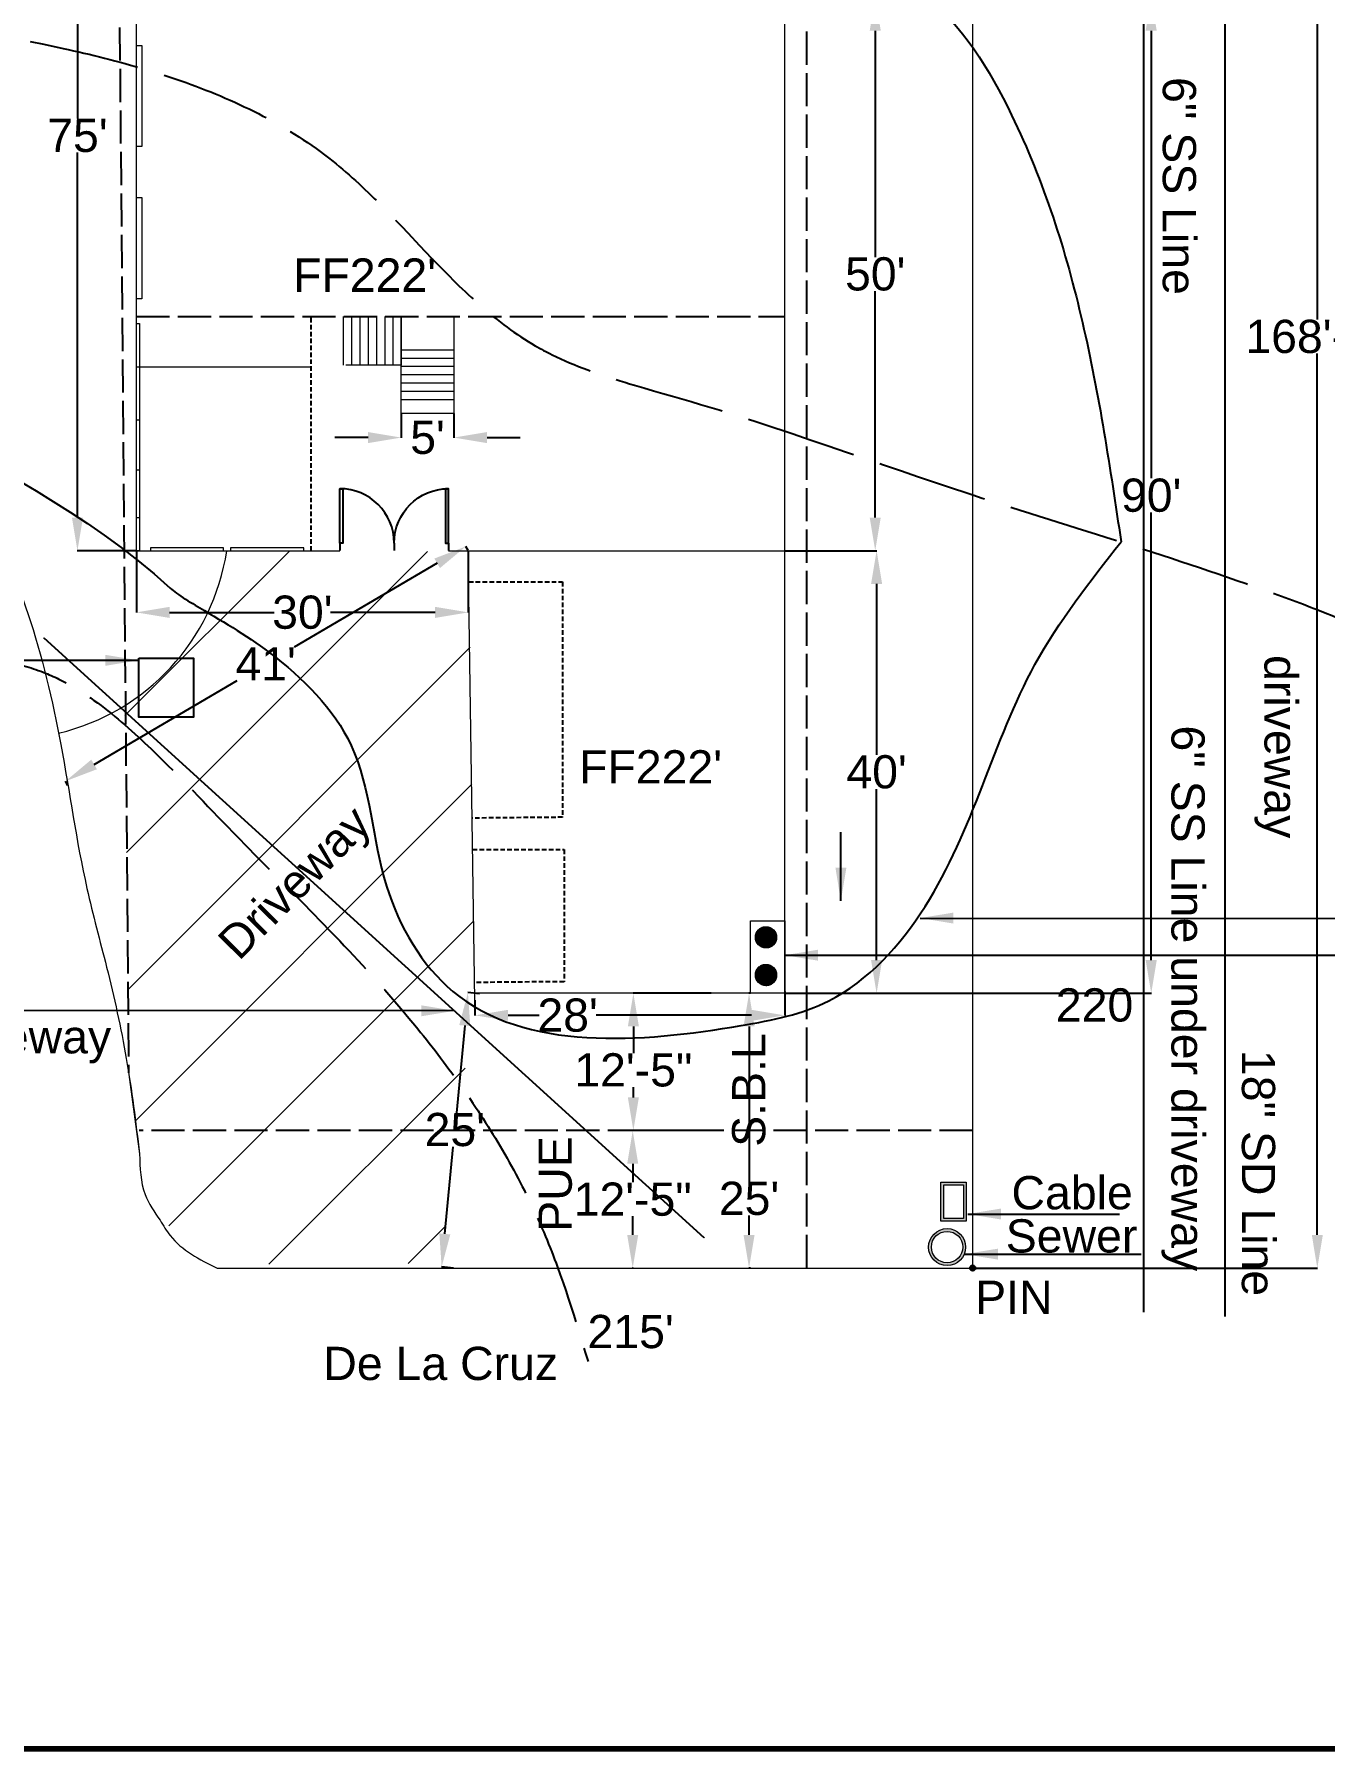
# Model space of a CAD drawing. Header units: inches. Extents: x 24644 to 29599, y 4928 to 7841.
# Drawn here: x 25774 to 27173, y 4928 to 6790 of the extents above; entities that cross this region are included whole.
import ezdxf

# ---------------------------------------------------------------- set-up
doc = ezdxf.new("R2010")
doc.units = ezdxf.units.IN
doc.header["$LTSCALE"] = 10
doc.header["$MEASUREMENT"] = 0
doc.linetypes.add('ACAD_ISO02W100', pattern=[15, 12, -3])
doc.linetypes.add('DASHED', pattern=[0.75, 0.5, -0.25])
doc.layers.get('Defpoints').update_dxf_attribs({"linetype": 'ACAD_ISO02W100'})
doc.layers.add('Boundary', color=12, linetype='Continuous', lineweight=0)
for name, color, linetype in [('Dimension', 6, 'Continuous'), ('Existing contour', 30, 'Continuous'), ('New contour', 80, 'Continuous'), ('pins', 7, 'Continuous'), ('SD LINE', 4, 'Continuous'), ('TEXT', 7, 'Continuous')]:
    doc.layers.add(name, color=color, linetype=linetype)
doc.styles.get("Standard").update_dxf_attribs({"font": 'arial.ttf'})
doc.dimstyles.get("Standard").update_dxf_attribs({"dimtxt": 36, "dimasz": 36, "dimexe": 0.18, "dimexo": 0.0625, "dimgap": 0.09, "dimtad": 0, "dimtih": 1, "dimtoh": 1, "dimdec": 0, "dimzin": 0, "dimdsep": 46, "dimlunit": 3, "dimtxsty": 'Standard', "dimcen": 0.09, "dimadec": 0, "dimazin": 0, "dimtfac": 1, "dimtdec": 0, "dimtofl": 0, "dimtmove": 0, "dimatfit": 3, "dimfxl": 1, "dimtolj": 1, "dimtzin": 0, "dimarcsym": 0})

# ---------------------------------------------------------------- blocks, each defined once
blk = doc.blocks.new('*U30')
for p, q in [((0, 0), (0, -100)), ((750, 0), (750, -100))]:
    blk.add_line(p, q)
blk.add_lwpolyline([(0, 0), (0, 750), (43.75, 750), (43.75, 0)], close=True)
blk.add_arc((0, 0), 750, 0, 90)
blk = doc.blocks.new('*D53')
at = {"layer": 'Defpoints', "color": 0, "transparency": 16777216}
for p in [(26171.7, 6378.9), (26228.8, 6378.9), (26228.8, 6352.8)]:
    blk.add_point(p, dxfattribs=at)
at = {"layer": 'TEXT', "color": 0, "lineweight": -2, "transparency": 16777216}
for p, q in [((26171.7, 6378.8), (26171.7, 6352.7)), ((26228.8, 6378.8), (26228.8, 6352.7)), ((26135.7, 6352.8), (26099.7, 6352.8)), ((26264.8, 6352.8), (26300.8, 6352.8))]:
    blk.add_line(p, q, dxfattribs=at)
at = {"layer": 'TEXT', "color": 0, "transparency": 16777216}
for points in [[(26135.7, 6358.8), (26135.7, 6346.8), (26171.7, 6352.8)], [(26264.8, 6358.8), (26264.8, 6346.8), (26228.8, 6352.8)]]:
    blk.add_solid(points, dxfattribs=at)
at = {"layer": 'TEXT', "color": 0, "transparency": 16777216, "insert": (26200.2, 6352.8), "char_height": 36, "attachment_point": 5}
blk.add_mtext("\\A1;5'", dxfattribs=at)
blk = doc.blocks.new('*D55')
at = {"layer": 'Defpoints', "color": 0, "transparency": 16777216}
for p in [(26241.7, 6234.7), (26244.4, 6230.1), (25810.1, 5975.5)]:
    blk.add_point(p, dxfattribs=at)
at = {"layer": 'TEXT', "color": 0, "lineweight": -2, "transparency": 16777216}
for p, q in [((26244.4, 6230.2), (26241.6, 6234.8)), ((26210.6, 6216.5), (26055.5, 6125.6)), ((25838.5, 5998.3), (25993.6, 6089.2)), ((25810, 5975.6), (25807.3, 5980.3))]:
    blk.add_line(p, q, dxfattribs=at)
at = {"layer": 'TEXT', "color": 0, "transparency": 16777216}
for points in [[(26207.6, 6221.6), (26213.7, 6211.3), (26241.7, 6234.7)], [(25835.4, 6003.5), (25841.5, 5993.1), (25807.4, 5980.1)]]:
    blk.add_solid(points, dxfattribs=at)
at = {"layer": 'TEXT', "color": 0, "transparency": 16777216, "insert": (26024.6, 6107.4), "char_height": 36, "attachment_point": 5}
blk.add_mtext("\\A1;41'", dxfattribs=at)
blk = doc.blocks.new('*D68')
at = {"layer": 'Defpoints', "color": 0, "transparency": 16777216}
for p in [(26587.7, 6830.1), (26985.3, 6830.1), (26587.7, 5750.1)]:
    blk.add_point(p, dxfattribs=at)
at = {"layer": 'TEXT', "color": 0, "lineweight": -2, "transparency": 16777216}
for p, q in [((26587.8, 6830.1), (26985.5, 6830.1)), ((26985.3, 6794.1), (26985.3, 6308.6)), ((26985.3, 5786.1), (26985.3, 6271.6)), ((26587.8, 5750.1), (26985.5, 5750.1))]:
    blk.add_line(p, q, dxfattribs=at)
at = {"layer": 'TEXT', "color": 0, "transparency": 16777216}
for points in [[(26979.3, 6794.1), (26991.3, 6794.1), (26985.3, 6830.1)], [(26979.3, 5786.1), (26991.3, 5786.1), (26985.3, 5750.1)]]:
    blk.add_solid(points, dxfattribs=at)
at = {"layer": 'TEXT', "color": 0, "transparency": 16777216, "insert": (26985.3, 6290.1), "char_height": 36, "attachment_point": 5}
blk.add_mtext("\\A1;90'", dxfattribs=at)
blk = doc.blocks.new('*D69')
at = {"layer": 'Defpoints', "color": 0, "transparency": 16777216}
for p in [(25820.4, 7130.6), (25884.4, 7130.6), (25884.4, 6230.1)]:
    blk.add_point(p, dxfattribs=at)
at = {"layer": 'TEXT', "color": 0, "lineweight": -2, "transparency": 16777216}
for p, q in [((25884.3, 7130.6), (25820.2, 7130.6)), ((25820.4, 7094.6), (25820.4, 6698.7)), ((25820.4, 6266.1), (25820.4, 6661.9)), ((25884.3, 6230.1), (25820.2, 6230.1))]:
    blk.add_line(p, q, dxfattribs=at)
at = {"layer": 'TEXT', "color": 0, "transparency": 16777216}
for points in [[(25814.4, 7094.6), (25826.4, 7094.6), (25820.4, 7130.6)], [(25814.4, 6266.1), (25826.4, 6266.1), (25820.4, 6230.1)]]:
    blk.add_solid(points, dxfattribs=at)
at = {"layer": 'TEXT', "color": 0, "transparency": 16777216, "insert": (25820.4, 6680.3), "char_height": 36, "attachment_point": 5}
blk.add_mtext("\\A1;75'", dxfattribs=at)
blk = doc.blocks.new('*D70')
at = {"layer": 'Defpoints', "color": 0, "transparency": 16777216}
for p in [(26587.7, 6230.1), (26587.7, 5750.1), (26687.4, 5750.1)]:
    blk.add_point(p, dxfattribs=at)
at = {"layer": 'TEXT', "color": 0, "lineweight": -2, "transparency": 16777216}
for p, q in [((26587.8, 6230.1), (26687.6, 6230.1)), ((26687.4, 6194.1), (26687.4, 6008.6)), ((26687.4, 5786.1), (26687.4, 5971.6)), ((26587.8, 5750.1), (26687.6, 5750.1))]:
    blk.add_line(p, q, dxfattribs=at)
at = {"layer": 'TEXT', "color": 0, "transparency": 16777216}
for points in [[(26681.4, 6194.1), (26693.4, 6194.1), (26687.4, 6230.1)], [(26681.4, 5786.1), (26693.4, 5786.1), (26687.4, 5750.1)]]:
    blk.add_solid(points, dxfattribs=at)
at = {"layer": 'TEXT', "color": 0, "transparency": 16777216, "insert": (26687.4, 5990.1), "char_height": 36, "attachment_point": 5}
blk.add_mtext("\\A1;40'", dxfattribs=at)
blk = doc.blocks.new('*D73')
at = {"layer": 'Defpoints', "color": 0, "transparency": 16777216}
for p in [(26251.6, 5742.5), (26587.7, 5752.1), (26251.6, 5726.2)]:
    blk.add_point(p, dxfattribs=at)
at = {"layer": 'TEXT', "color": 0, "lineweight": -2, "transparency": 16777216}
for p, q in [((26251.6, 5742.5), (26251.6, 5726)), ((26587.7, 5752), (26587.7, 5726)), ((26287.6, 5726.2), (26321.2, 5726.2)), ((26551.7, 5726.2), (26383.1, 5726.2))]:
    blk.add_line(p, q, dxfattribs=at)
at = {"layer": 'TEXT', "color": 0, "transparency": 16777216}
for points in [[(26287.6, 5732.2), (26287.6, 5720.2), (26251.6, 5726.2)], [(26551.7, 5732.2), (26551.7, 5720.2), (26587.7, 5726.2)]]:
    blk.add_solid(points, dxfattribs=at)
at = {"layer": 'TEXT', "color": 0, "transparency": 16777216, "insert": (26352.2, 5726.2), "char_height": 36, "attachment_point": 5}
blk.add_mtext("\\A1;28'", dxfattribs=at)
blk = doc.blocks.new('*D74')
at = {"layer": 'Defpoints', "color": 0, "transparency": 16777216}
for p in [(25884.4, 6230.1), (26244.4, 6230.1), (26244.4, 6163.2)]:
    blk.add_point(p, dxfattribs=at)
at = {"layer": 'TEXT', "color": 0, "lineweight": -2, "transparency": 16777216}
for p, q in [((25884.4, 6230), (25884.4, 6163)), ((26244.4, 6230), (26244.4, 6163)), ((25920.4, 6163.2), (26033.8, 6163.2)), ((26208.4, 6163.2), (26095, 6163.2))]:
    blk.add_line(p, q, dxfattribs=at)
at = {"layer": 'TEXT', "color": 0, "transparency": 16777216}
for points in [[(25920.4, 6169.2), (25920.4, 6157.2), (25884.4, 6163.2)], [(26208.4, 6169.2), (26208.4, 6157.2), (26244.4, 6163.2)]]:
    blk.add_solid(points, dxfattribs=at)
at = {"layer": 'TEXT', "color": 0, "transparency": 16777216, "insert": (26064.4, 6163.2), "char_height": 36, "attachment_point": 5}
blk.add_mtext("\\A1;30'", dxfattribs=at)
blk = doc.blocks.new('*D84')
at = {"layer": 'Defpoints', "color": 0, "transparency": 16777216}
for p in [(26587.7, 6830.1), (26685.9, 6830.1), (26587.7, 6230.1)]:
    blk.add_point(p, dxfattribs=at)
at = {"layer": 'TEXT', "color": 0, "lineweight": -2, "transparency": 16777216}
for p, q in [((26587.8, 6830.1), (26686.1, 6830.1)), ((26685.9, 6794.1), (26685.9, 6548.6)), ((26685.9, 6266.1), (26685.9, 6511.6)), ((26587.8, 6230.1), (26686.1, 6230.1))]:
    blk.add_line(p, q, dxfattribs=at)
at = {"layer": 'TEXT', "color": 0, "transparency": 16777216}
for points in [[(26679.9, 6794.1), (26691.9, 6794.1), (26685.9, 6830.1)], [(26679.9, 6266.1), (26691.9, 6266.1), (26685.9, 6230.1)]]:
    blk.add_solid(points, dxfattribs=at)
at = {"layer": 'TEXT', "color": 0, "transparency": 16777216, "insert": (26685.9, 6530.1), "char_height": 36, "attachment_point": 5}
blk.add_mtext("\\A1;50'", dxfattribs=at)
blk = doc.blocks.new('*D85')
at = {"layer": 'Defpoints', "color": 0, "transparency": 16777216}
for p in [(26507.9, 5750.1), (26423.5, 5601.2), (26507.9, 5601.2)]:
    blk.add_point(p, dxfattribs=at)
at = {"layer": 'TEXT', "color": 0, "lineweight": -2, "transparency": 16777216}
for p, q in [((26507.8, 5750.1), (26423.3, 5750.1)), ((26423.5, 5714.1), (26423.5, 5685.3)), ((26423.5, 5637.2), (26423.5, 5648.3)), ((26507.8, 5601.2), (26423.3, 5601.2))]:
    blk.add_line(p, q, dxfattribs=at)
at = {"layer": 'TEXT', "color": 0, "transparency": 16777216}
for points in [[(26417.5, 5714.1), (26429.5, 5714.1), (26423.5, 5750.1)], [(26417.5, 5637.2), (26429.5, 5637.2), (26423.5, 5601.2)]]:
    blk.add_solid(points, dxfattribs=at)
at = {"layer": 'TEXT', "color": 0, "transparency": 16777216, "insert": (26423.5, 5666.8), "char_height": 36, "attachment_point": 5}
blk.add_mtext('\\A1;12\'-5"', dxfattribs=at)
blk = doc.blocks.new('*D90')
at = {"layer": 'Defpoints', "color": 0, "transparency": 16777216}
for p in [(26791.7, 7472.6), (26791.7, 5452.1), (27165.5, 5452.1)]:
    blk.add_point(p, dxfattribs=at)
at = {"layer": 'TEXT', "color": 0, "lineweight": -2, "transparency": 16777216}
for p, q in [((26791.8, 7472.6), (27165.7, 7472.6)), ((27165.5, 7436.6), (27165.5, 6480.8)), ((27165.5, 5488.1), (27165.5, 6443.9)), ((26791.8, 5452.1), (27165.7, 5452.1))]:
    blk.add_line(p, q, dxfattribs=at)
at = {"layer": 'TEXT', "color": 0, "transparency": 16777216}
for points in [[(27159.5, 7436.6), (27171.5, 7436.6), (27165.5, 7472.6)], [(27159.5, 5488.1), (27171.5, 5488.1), (27165.5, 5452.1)]]:
    blk.add_solid(points, dxfattribs=at)
at = {"layer": 'TEXT', "color": 0, "transparency": 16777216, "insert": (27165.5, 6462.3), "char_height": 36, "attachment_point": 5}
blk.add_mtext('\\A1;168\'-4"', dxfattribs=at)
blk = doc.blocks.new('*D93')
at = {"layer": 'Defpoints', "color": 0, "transparency": 16777216}
for p in [(26244, 5750.9), (26256.8, 5749.6), (26228.3, 5452.1)]:
    blk.add_point(p, dxfattribs=at)
at = {"layer": 'TEXT', "color": 0, "lineweight": -2, "transparency": 16777216}
for p, q in [((26256.7, 5749.6), (26243.8, 5750.9)), ((26240.6, 5715), (26231.5, 5620.6)), ((26218.9, 5489.2), (26228, 5583.6)), ((26228.2, 5452.1), (26215.3, 5453.3))]:
    blk.add_line(p, q, dxfattribs=at)
at = {"layer": 'TEXT', "color": 0, "transparency": 16777216}
for points in [[(26234.6, 5715.6), (26246.6, 5714.5), (26244, 5750.9)], [(26213, 5489.7), (26224.9, 5488.6), (26215.5, 5453.3)]]:
    blk.add_solid(points, dxfattribs=at)
at = {"layer": 'TEXT', "color": 0, "transparency": 16777216, "insert": (26229.8, 5602.1), "char_height": 36, "attachment_point": 5}
blk.add_mtext("\\A1;25'", dxfattribs=at)
blk = doc.blocks.new('*D95')
at = {"layer": 'Defpoints', "color": 0, "transparency": 16777216}
for p in [(26423.5, 5601.2), (26422.8, 5452.1), (26423.5, 5452.1)]:
    blk.add_point(p, dxfattribs=at)
at = {"layer": 'TEXT', "color": 0, "lineweight": -2, "transparency": 16777216}
for p, q in [((26423.4, 5601.2), (26422.7, 5601.2)), ((26422.8, 5565.2), (26422.8, 5545.1)), ((26422.8, 5488.1), (26422.8, 5508.2)), ((26423.4, 5452.1), (26422.7, 5452.1))]:
    blk.add_line(p, q, dxfattribs=at)
at = {"layer": 'TEXT', "color": 0, "transparency": 16777216}
for points in [[(26416.8, 5565.2), (26428.8, 5565.2), (26422.8, 5601.2)], [(26416.8, 5488.1), (26428.8, 5488.1), (26422.8, 5452.1)]]:
    blk.add_solid(points, dxfattribs=at)
at = {"layer": 'TEXT', "color": 0, "transparency": 16777216, "insert": (26422.8, 5526.6), "char_height": 36, "attachment_point": 5}
blk.add_mtext('\\A1;12\'-5"', dxfattribs=at)
blk = doc.blocks.new('*D96')
at = {"layer": 'Defpoints', "color": 0, "transparency": 16777216}
for p in [(26550.6, 5750.1), (26549, 5452.1), (26550.6, 5452.1)]:
    blk.add_point(p, dxfattribs=at)
at = {"layer": 'TEXT', "color": 0, "lineweight": -2, "transparency": 16777216}
for p, q in [((26550.5, 5750.1), (26548.8, 5750.1)), ((26549, 5714.1), (26549, 5546)), ((26549, 5488.1), (26549, 5509)), ((26550.5, 5452.1), (26548.8, 5452.1))]:
    blk.add_line(p, q, dxfattribs=at)
at = {"layer": 'TEXT', "color": 0, "transparency": 16777216}
for points in [[(26543, 5714.1), (26555, 5714.1), (26549, 5750.1)], [(26543, 5488.1), (26555, 5488.1), (26549, 5452.1)]]:
    blk.add_solid(points, dxfattribs=at)
at = {"layer": 'TEXT', "color": 0, "transparency": 16777216, "insert": (26549, 5527.5), "char_height": 36, "width": 61.711, "attachment_point": 5}
blk.add_mtext("\\A1;25'", dxfattribs=at)
blk = doc.blocks.new('sewer')
at = {"layer": 'Boundary'}
h = blk.add_hatch(color=256, dxfattribs=at)
h.dxf.hatch_style = 1
h.paths.add_polyline_path([(-21.1, 0, 1), (19.2, 0, 1)])
h.paths.add_polyline_path([(16.2, 0, -1), (-18.1, 0, -1)], flags=16)
at = {"layer": 'Boundary', "color": 240, "true_color": 0xed1f24}
for radius in [20.1, 17.1]:
    blk.add_circle((-0.9, 0), radius, dxfattribs=at)
blk = doc.blocks.new('cable blcok')
at = {"layer": 'Boundary'}
h = blk.add_hatch(color=256, dxfattribs=at)
h.dxf.hatch_style = 1
h.paths.add_polyline_path([(12.8, -11.1), (12.8, 31.1), (-14.5, 31.1), (-14.5, -11.1)])
h.paths.add_polyline_path([(-11.5, -8.1), (-11.5, 28.1), (9.8, 28.1), (9.8, -8.1)], flags=16)
at = {"layer": 'Boundary', "color": 240, "true_color": 0xed1f24}
for points in [[(-14.5, 31.1), (12.8, 31.1), (12.8, -11.1), (-14.5, -11.1)], [(-11.5, 28.1), (9.8, 28.1), (9.8, -8.1), (-11.5, -8.1)]]:
    blk.add_lwpolyline(points, close=True, dxfattribs=at)

msp = doc.modelspace()

# ---------------------------------------------------------------- hatches: boundary and pattern name
at = {"layer": 'Boundary'}
h = msp.add_hatch(dxfattribs=at)
h.set_pattern_fill('ANSI31', color=256, scale=850)
h.set_pattern_definition([(45, (-4921.13, -249.26), (-75.1301, 75.1301), [])])
edge = h.paths.add_edge_path()
edge.add_line((26251.3, 5753.9), (26245, 6229.3))
edge.add_line((26245, 6229.3), (25982.9, 6229.4))
edge.add_arc((25736.4, 6278), 251.2, 302.6171, 348.8603, ccw=False)
edge.add_line((25871.8, 6066.3), (25876.4, 5668))
edge.add_line((25876.4, 5668), (25888.8, 5566.2))
edge.add_line((25888.8, 5566.2), (25902.5, 5518.2))
edge.add_line((25902.5, 5518.2), (25941.9, 5471.8))
edge.add_line((25941.9, 5471.8), (25971.2, 5455.9))
edge.add_line((25971.2, 5455.9), (26214.9, 5457.1))
edge.add_line((26214.9, 5457.1), (26251.3, 5753.9))
h = msp.add_hatch(dxfattribs=at)
h.set_pattern_fill('ANSI31', color=256)
h.set_pattern_definition([(45, (12229.24264, -20.81279), (-0.0883883476, 0.0883883476), [])])
h.paths.add_polyline_path([(26555.8, 5810.8, 1), (26578.9, 5810.8, 1)])
h.paths.add_polyline_path([(26578.9, 5769.9, 1), (26555.8, 5769.9, 1)])
at = {"layer": 'pins'}
h = msp.add_hatch(color=256, dxfattribs=at)
h.dxf.hatch_style = 1
h.paths.add_polyline_path([(26788.8, 5452.1, 0.414214), (26791.7, 5449.2), (26791.7, 5452.1), (26794.6, 5452.1, 1)])
h.paths.add_polyline_path([(26794.6, 5452.1), (26791.7, 5452.1), (26791.7, 5449.2, 0.414214)])
h = msp.add_hatch(color=256, dxfattribs=at)
h.dxf.hatch_style = 1
h.paths.add_polyline_path([(26791.4, 5452.1), (26791.7, 5452.1), (26791.7, 5451.8, 0.414214), (26792, 5452.1, 1)])
h.paths.add_polyline_path([(26791.7, 5452.1), (26791.4, 5452.1, 0.414214), (26791.7, 5451.8)], flags=17)

# ---------------------------------------------------------------- linework, layer by layer
msp.add_line((25783.9, 6135.5), (26499.9, 5485.2))
at = {"const_width": 6.12}
msp.add_lwpolyline([(29595.6, 4930.7), (24647.3, 4930.7), (24647.3, 7838.4), (29595.6, 7838.4)], close=True, dxfattribs=at)
msp.add_lwpolyline([(25887.1, 6113.4), (25946.3, 6113.4), (25946.3, 6049.7), (25887.1, 6049.7)], close=True)
at = {"layer": 'Boundary', "linetype": 'ACAD_ISO02W100', "lineweight": -3, "ltscale": 0.3}
for p, q in [((25860.4, 7472.6), (25875.9, 5664)), ((26611.7, 5452.1), (26611.7, 7468.6)), ((25884.4, 6484), (26587.7, 6484)), ((26791.7, 5601.2), (25887.4, 5601.2))]:
    msp.add_line(p, q, dxfattribs=at)
at = {"layer": 'Boundary'}
for p, q in [((26791.7, 5452.1), (26791.7, 7472.6)), ((25884.4, 6230.1), (25884.4, 7193.8)), ((26587.7, 5750.1), (26587.7, 6830.1)), ((26108.7, 6484), (26108.7, 6431.4)), ((26111.6, 6484), (26118.9, 6484)), ((26117.7, 6484), (26117.7, 6431.4)), ((26126.7, 6484), (26126.7, 6431.4)), ((26135.7, 6484), (26135.7, 6431.4)), ((26144.7, 6484), (26144.7, 6431.4)), ((26153.7, 6484), (26153.7, 6431.4)), ((26162.7, 6484), (26162.7, 6431.4)), ((26171.7, 6378.9), (26171.7, 6484)), ((26171.7, 6484), (26171.7, 6431.4)), ((26171.7, 6484), (26171.7, 6431.4)), ((26171.7, 6484), (26171.7, 6431.4)), ((26228.8, 6484), (26228.8, 6484)), ((26228.8, 6484), (26228.8, 6378.9)), ((26171.7, 6448.1), (26228.8, 6448.1)), ((25884.4, 6429.5), (26074.1, 6429.5)), ((26166.7, 6431.4), (26111.6, 6431.4)), ((26171.7, 6431.4), (26166.7, 6431.4)), ((26171.7, 6439.1), (26228.8, 6439.1)), ((26171.7, 6430.1), (26228.8, 6430.1)), ((26171.7, 6421.1), (26228.8, 6421.1)), ((26171.7, 6412.1), (26228.8, 6412.1)), ((26171.7, 6403.1), (26228.8, 6403.1)), ((26171.7, 6394.1), (26228.8, 6394.1)), ((25884.4, 6371.9), (25887.7, 6371.9)), ((26228.8, 6378.9), (26171.7, 6378.9)), ((25884.4, 6317.7), (25887.7, 6317.7)), ((25884.4, 6266), (25887.7, 6266)), ((25884.4, 6230.1), (26104.9, 6230.1)), ((25884.4, 6230.1), (26104.9, 6230.1)), ((26223, 6230.1), (26236, 6230.1)), ((26223, 6230.1), (26587.7, 6230.1)), ((26251.6, 5742.5), (26244.4, 6230.1)), ((26587.7, 5750.1), (26251.5, 5750.1)), ((25875.1, 5670), (25887.8, 5575.9)), ((26791.7, 5452.1), (26791.7, 5597.2)), ((25887.8, 5575.9), (25887.8, 5575.9)), ((25887.8, 5575.9), (25887.8, 5575.9)), ((25971.9, 5452.1), (26791.7, 5452.1)), ((25971.9, 5452.1), (25971.9, 5452.1))]:
    msp.add_line(p, q, dxfattribs=at)
at = {"layer": 'Boundary', "linetype": 'DASHED', "lineweight": -3}
msp.add_line((26074.1, 6230.1), (26074.1, 6484), dxfattribs=at)
at = {"layer": 'Boundary', "color": 6}
msp.add_line((26587.7, 6230.1), (26587.7, 6230.1), dxfattribs=at)
at = {"layer": 'Boundary'}
for points in [[(25884.4, 6778.2), (25890.3, 6778.2), (25890.3, 6668.6), (25884.4, 6668.6)], [(25884.4, 6613), (25890.3, 6613), (25890.3, 6503.4), (25884.4, 6503.4)], [(25884.4, 6476.5), (25887.7, 6476.5), (25887.7, 6230.1), (25884.4, 6230.1)], [(25899.6, 6230.1), (25979, 6230.1), (25979, 6233.1), (25899.6, 6233.1)], [(25986.5, 6230.1), (26065.9, 6230.1), (26065.9, 6233.1), (25986.5, 6233.1)], [(26587.7, 5750.1), (26550.6, 5750.1), (26550.6, 5828.7), (26587.7, 5828.7)]]:
    msp.add_lwpolyline(points, close=True, dxfattribs=at)
at = {"layer": 'Boundary', "linetype": 'DASHED', "lineweight": -3}
for points in [[(26244.9, 6196.3), (26346.7, 6196.3), (26346.7, 5941), (26248.7, 5940.1)], [(26249.2, 5906.1), (26348.3, 5906.1), (26348.3, 5762.7), (26251.3, 5761.8)]]:
    msp.add_lwpolyline(points, dxfattribs=at)
at = {"layer": 'Boundary'}
for centre in [(26567.4, 5810.8), (26567.4, 5769.9)]:
    msp.add_circle(centre, 11.5, dxfattribs=at)
msp.add_arc((25744.9, 6266.1), 240.2, 283.2336, 351.3773, dxfattribs=at)
msp.add_spline([(25680.4, 6359.6), (25766.7, 6161.9), (25802.3, 6019.9), (25830.7, 5863.7), (25852, 5778.5), (25873.4, 5679.2), (25887.8, 5575.9)], degree=3, dxfattribs=at)
msp.add_open_spline([(25887.8, 5575.9), (25888.2, 5560.7), (25888.8, 5534.3), (25908.1, 5507.5), (25927.5, 5474.6), (25952.7, 5461.2), (25971.9, 5452.1)], degree=3, knots=[0, 0, 0, 0, 3.709972, 6.398373, 8.065616, 13.212712, 13.212712, 13.212712, 13.212712], dxfattribs=at)
at = {"layer": 'Existing contour', "linetype": 'ACAD_ISO02W100'}
for points in [[(25194, 6943.3), (25279.1, 6929.6), (25375.2, 6899.5), (25457.6, 6874.8), (25498.8, 6869.3), (25594.9, 6828.1), (25759.6, 6784.3), (26097.3, 6652.6), (26317, 6452.4), (26476.2, 6394.8), (26791.7, 6290.6), (26956.7, 6238.4), (27118.7, 6183.6), (27242.3, 6131.5), (27497.2, 5908.6)], [(24956.3, 6231.7), (25140.3, 6231.7), (25284.9, 6205.4), (25385.7, 6187.9), (25499.6, 6152.9), (25609.2, 6126.6), (25785.6, 6097.4), (25907.1, 6008.4), (25994.3, 5919.4), (26153.8, 5753.8), (26328.2, 5486.3), (26374.3, 5350.9)]]:
    msp.add_spline(points, degree=3, dxfattribs=at)
at = {"layer": 'New contour'}
for points in [[(25388.1, 6894.7), (25639.1, 7006.7), (25704.4, 7082.1), (25774.1, 7168.6), (25888.5, 7279.8), (25926.6, 7291.6), (25963.4, 7295.5), (25977.7, 7295.2), (26004, 7294.2), (26046.1, 7288.4), (26087.1, 7279.8), (26111.4, 7269.2), (26136.5, 7245.2), (26167.2, 7195), (26176.4, 7092.1), (26181.5, 6951.3), (26230.2, 6880.7), (26291.8, 6875.2), (26449.7, 6883.4), (26614.4, 6886.2), (26737.8, 6834.1), (26833.9, 6702.5), (26910.7, 6477.7), (26952.6, 6239.8)], [(25921.1, 6189.4), (25927.7, 6184.2), (25948, 6171.2), (26028.4, 6119.8), (26117.2, 6019), (26155.7, 5866.4), (26227.7, 5752.1), (26540.6, 5715.1), (26635.7, 5742), (26739.9, 5844.1), (26859.2, 6106.6), (26952.6, 6239.8)]]:
    msp.add_spline(points, degree=3, dxfattribs=at)
msp.add_open_spline([(25492, 6870.5), (25561.1, 6773.1), (25414.6, 6387), (25737.3, 6359.4), (25921.1, 6189.4)], degree=3, knots=[0, 0, 0, 0, 10.176714, 48.507602, 48.507602, 48.507602, 48.507602], dxfattribs=at)
at = {"layer": 'pins'}
for radius in [2.88, 0.331]:
    msp.add_circle((26791.7, 5452.1), radius, dxfattribs=at)
at = {"layer": 'SD LINE'}
for p, q in [((26976.9, 7473.4), (26976.9, 5404.4)), ((27065.3, 7482), (27065.3, 5399.6))]:
    msp.add_line(p, q, dxfattribs=at)
at = {"layer": 'TEXT'}
for p, q in [((25784, 6135.6), (25783.8, 6135.4)), ((26500.2, 5485.5), (26499.6, 5484.9))]:
    msp.add_line(p, q, dxfattribs=at)

# ---------------------------------------------------------------- block references
at = {"layer": 'Boundary'}
for name, p in [('cable blcok', (26771.7, 5514.1)), ('sewer', (26764.8, 5474.8))]:
    msp.add_blockref(name, p, dxfattribs=at)
at = {"layer": 'Dimension', "yscale": 0.07874015748031496, "zscale": 0.07874015748031496}
for p, xscale in [((26104.9, 6238.3), 0.07874015748031496), ((26223, 6238.3), -0.07874015748031496)]:
    msp.add_blockref('*U30', p, dxfattribs=dict(at, xscale=xscale))

# ---------------------------------------------------------------- texts
at = {"layer": 'New contour', "color": 0}
msp.add_text('PIN', height=36.06, dxfattribs=at).set_placement((26794.3, 5402.4))
at = {"layer": 'New contour', "ltscale": 0.3, "attachment_point": 1}
for s, width, heights, insert, char_height in [('FF222', 198.613, [0], (26054.3, 6547.1), 36.06), ('{\\C3;220}', 101.35, [43.6], (26881.8, 5755.5), 36.06), ("{\\C30;\\c2254834;215'}", 101.35, [0], (26373.7, 5401.3), 36.063)]:
    msp.add_mtext_dynamic_manual_height_columns(s, width=width, gutter_width=1, heights=heights, dxfattribs=dict(at, insert=insert, char_height=char_height))
at = {"layer": 'TEXT', "attachment_point": 1}
for s, width, insert, char_height, rotation in [('6" SS Line', 1267.137, (27033.9, 6743.8), 36.06, 270), ('driveway', 1267.137, (27144.2, 6116.9), 36.06, 270), ('6" SS Line under driveway', 1267.137, (27043.3, 6040.6), 36.063, 270), ('Driveway', 1267.137, (25969.8, 5809.7), 36.06, 45.2402), ('S.B.L', 118.854, (26530.6, 5583.6), 36.06, 90), ('18" SD Line', 1267.137, (27119.7, 5688.7), 36.063, 270), ('PUE', 118.854, (26320.6, 5491.5), 36.06, 90)]:
    msp.add_mtext_dynamic_manual_height_columns(s, width=width, gutter_width=1, heights=[0], dxfattribs=dict(at, insert=insert, char_height=char_height, rotation=rotation))
for s, width, insert, char_height in [("FF222'", 220.681, (26054.3, 6546.9), 36.06), ("FF222'", 220.681, (26364.6, 6013.7), 36.06), ('3" PVC \\PSleeve under driveway', 785.534, (25347.4, 5781.1), 36.063), ('{\\C7;Cable}', 903.946, (26833.7, 5551.9), 36.063), ('{\\C7;Sewer}', 903.946, (26827.5, 5505), 36.063), ('{\\C7;De La Cruz}', 903.946, (26087.1, 5366.7), 36.063)]:
    msp.add_mtext_dynamic_manual_height_columns(s, width=width, gutter_width=1, heights=[0], dxfattribs=dict(at, insert=insert, char_height=char_height))

# ---------------------------------------------------------------- dimensions: what is measured, and where the dimension line sits
at = {"layer": 'TEXT'}
for base, p1, p2, picture, middle in [((27165.497, 5452.1004), (26791.7058, 7472.5804), (26791.7058, 5452.1004), '*D90', (27165.497, 6462.3404)), ((26985.3, 6830.1), (26587.7, 5750.1), (26587.7, 6830.1), '*D68', (26985.3, 6290.1)), ((26685.9, 6830.1), (26587.7, 6230.1), (26587.7, 6830.1), '*D84', (26685.9, 6530.1)), ((26687.4, 5750.1), (26587.7, 6230.1), (26587.7, 5750.1), '*D70', (26687.4, 5990.1)), ((26422.8, 5452.1), (26423.5, 5601.2), (26423.5, 5452.1), '*D95', (26422.8, 5526.6))]:
    dim = msp.add_linear_dim(base=base, p1=p1, p2=p2, angle=90, dimstyle='Standard', dxfattribs=at)
    dim.commit()
    dim.dimension.update_dxf_attribs({"geometry": picture, "text_midpoint": middle})
for base, p1, p2, picture, middle in [((25820.3738, 7130.5804), (25884.3858, 6230.1004), (25884.3858, 7130.5804), '*D69', (25820.3738, 6680.3404)), ((26423.5, 5601.2), (26507.9, 5750.1), (26507.9, 5601.2), '*D85', (26423.5, 5666.8))]:
    dim = msp.add_linear_dim(base=base, p1=p1, p2=p2, angle=90, dimstyle='Standard', dxfattribs=at)
    dim.commit()
    dim.dimension.update_dxf_attribs({"geometry": picture, "text_midpoint": middle, "dimtype": 160})
dim = msp.add_linear_dim(base=(26228.8, 6352.8), p1=(26171.7, 6378.9), p2=(26228.8, 6378.9), text="5'", dimstyle='Standard', dxfattribs=at)
dim.commit()
dim.dimension.update_dxf_attribs({"geometry": '*D53', "text_midpoint": (26200.2, 6352.8)})
for p1, p2, distance, text, picture, middle in [((25810.1, 5975.5), (26244.4, 6230.1), 5.3, "41'", '*D55', (26024.6, 6107.4)), ((26228.3, 5452.1), (26256.8, 5749.6), 12.8, "25'", '*D93', (26229.8, 5602.1))]:
    dim = msp.add_aligned_dim(p1=p1, p2=p2, distance=distance, text=text, dimstyle='Standard', dxfattribs=at)
    dim.commit()
    dim.dimension.update_dxf_attribs({"geometry": picture, "text_midpoint": middle})
dim = msp.add_linear_dim(base=(26244.4, 6163.2), p1=(25884.4, 6230.1), p2=(26244.4, 6230.1), dimstyle='Standard', dxfattribs=at)
dim.commit()
dim.dimension.update_dxf_attribs({"geometry": '*D74', "text_midpoint": (26064.4, 6163.2)})
dim = msp.add_linear_dim(base=(26251.6, 5726.2), p1=(26587.7, 5752.1), p2=(26251.6, 5742.5), dimstyle='Standard', dxfattribs=at)
dim.commit()
dim.dimension.update_dxf_attribs({"geometry": '*D73', "text_midpoint": (26352.2, 5726.2), "dimtype": 160})
dim = msp.add_linear_dim(base=(26549, 5452.1), p1=(26550.6, 5750.1), p2=(26550.6, 5452.1), angle=90, text="25'", dimstyle='Standard', dxfattribs=at)
dim.commit()
dim.dimension.update_dxf_attribs({"geometry": '*D96', "text_midpoint": (26549, 5527.5), "dimtype": 160})

# ---------------------------------------------------------------- leaders
at = {"layer": 'SD LINE'}
msp.add_leader([(26648.6, 5850.2), (26648.7, 5924.8)], dimstyle='Standard', override={"dimgap": 0.09, "dimtad": 0}, dxfattribs=at)
at = {"layer": 'TEXT'}
for points in [[(25886.8, 6111.2), (25128.7, 6111.2)], [(26587.7, 5791.4), (28059.7, 5791.4)], [(26229.6, 5731.1), (25339.1, 5731.5)]]:
    msp.add_leader(points, dimstyle='Standard', override={"dimgap": 0.09, "dimtad": 0}, dxfattribs=at)
for points in [[(26734.6, 5831.7), (27618.7, 5830.8)], [(26786.2, 5510.7), (26950.8, 5510.7)], [(26782.9, 5467.2), (26974.4, 5467.2)]]:
    msp.add_leader(points, dimstyle='Standard', dxfattribs=at)

doc.saveas('drawing.dxf')
